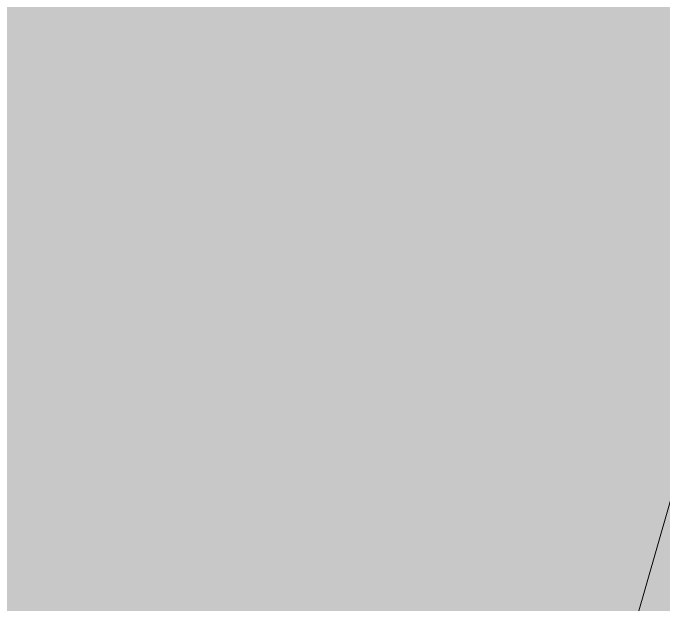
# Paper-space layout '01 Общая пространственная схема' of a CAD drawing. Header units: millimetres. Extents: x 10 to 584, y 10 to 410.
# Drawn here: x 387.9997 to 388.2921, y 275.3073 to 275.5733 of the extents above; entities that cross this region are included whole.
import ezdxf

# ---------------------------------------------------------------- set-up
doc = ezdxf.new("R2010")
doc.units = ezdxf.units.MM
doc.layers.add('P_BEYOND', color=7, linetype='Continuous', lineweight=9, true_color=0x9ea9a3)
doc.layers.add('P_FILL', color=7, linetype='Continuous', lineweight=0, true_color=0xe8e9e2)

psp = doc.layouts.new('01 Общая пространственная схема')

# ---------------------------------------------------------------- hatches: boundary and pattern name
at = {"layer": 'P_FILL', "true_color": 0xb5b0a3}
psp.add_hatch(color=7, dxfattribs=at).paths.add_polyline_path([(387.7184, 273.35805), (390.27399, 282.20427), (392.66231, 276.77493), (387.7184, 273.35805)])
at = {"layer": 'P_FILL', "true_color": 0xb3b4ad}
psp.add_hatch(color=7, dxfattribs=at).paths.add_polyline_path([(412.57956, 269.90074), (385.44387, 274.68762), (385.44387, 276.26096), (412.57956, 271.47417), (412.57956, 269.90074)])
at = {"layer": 'P_FILL', "true_color": 0xb69e7a}
psp.add_hatch(color=7, dxfattribs=at).paths.add_polyline_path([(388.38038, 274.07474), (387.90387, 274.50302), (387.90387, 276.07645), (388.38038, 275.64817), (388.85855, 275.21831), (388.85855, 273.64489), (388.38038, 274.07474)])

# ---------------------------------------------------------------- linework, layer by layer
at = {"layer": 'P_BEYOND'}
psp.add_lwpolyline([(387.7184, 273.35805), (390.27399, 282.20427), (392.66231, 276.77493), (387.7184, 273.35805)], dxfattribs=at)

doc.saveas('drawing.dxf')
